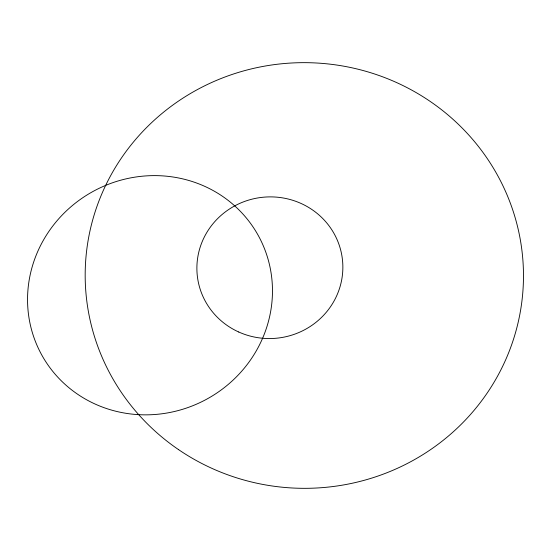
<?xml version="1.0" encoding="UTF-8"?>
<svg xmlns="http://www.w3.org/2000/svg" width="551" height="551" viewBox="0 0 551 551"><rect width="100%" height="100%" fill="white"/><g stroke="black" fill="none" stroke-linecap="round" stroke-linejoin="round"><path stroke-width="0.83" d="M238.721 331.998A73.021 70.81 -6.7 0 0 342.612 261.367A73.021 70.81 -6.7 0 0 228.286 209.793A73.021 70.81 -6.7 0 0 238.721 331.998M137.309 414.579A123.644 118.389 -28.6 0 0 261.849 242.55A123.644 118.389 -28.6 0 0 50.878 228.582A123.644 118.389 -28.6 0 0 137.309 414.579M178.572 449.637A219.153 212.831 1.3 0 0 522.637 294.399A219.153 212.831 1.3 0 0 211.763 82.457A219.153 212.831 1.3 0 0 178.572 449.637"/></g></svg>
